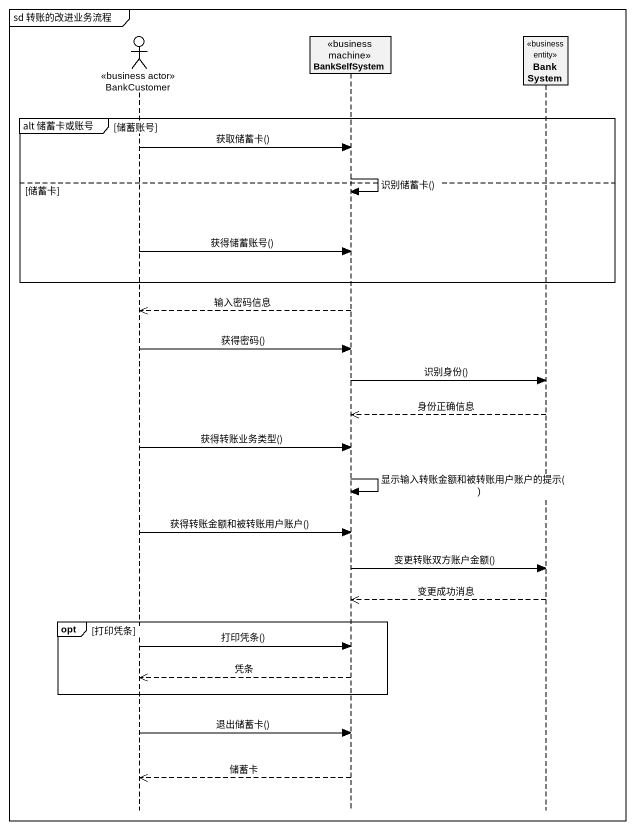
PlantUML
@startuml
mainframe sd 转账的改进业务流程
hide footbox
actor BankCustomer <<business actor>>
participant BankSelfSystem <<business machine>>
participant BankSystem <<business entity>>

group alt 储蓄卡或账号 [储蓄账号]
  BankCustomer -> BankSelfSystem : 获取储蓄卡()
  BankSelfSystem -> BankSelfSystem : 识别储蓄卡()
else 储蓄卡
  BankCustomer -> BankSelfSystem : 获得储蓄账号()
end
BankSelfSystem -->> BankCustomer : 输入密码信息
BankCustomer -> BankSelfSystem : 获得密码()
BankSelfSystem -> BankSystem : 识别身份()
BankSystem -->> BankSelfSystem : 身份正确信息
BankCustomer -> BankSelfSystem : 获得转账业务类型()
BankSelfSystem -> BankSelfSystem : 显示输入转账金额和被转账用户账户的提示()
BankCustomer -> BankSelfSystem : 获得转账金额和被转账用户账户()
BankSelfSystem -> BankSystem : 变更转账双方账户金额()
BankSystem -->> BankSelfSystem : 变更成功消息
opt 打印凭条
  BankCustomer -> BankSelfSystem : 打印凭条()
  BankSelfSystem -->> BankCustomer : 凭条
end
BankCustomer -> BankSelfSystem : 退出储蓄卡()
BankSelfSystem -->> BankCustomer : 储蓄卡
@enduml
